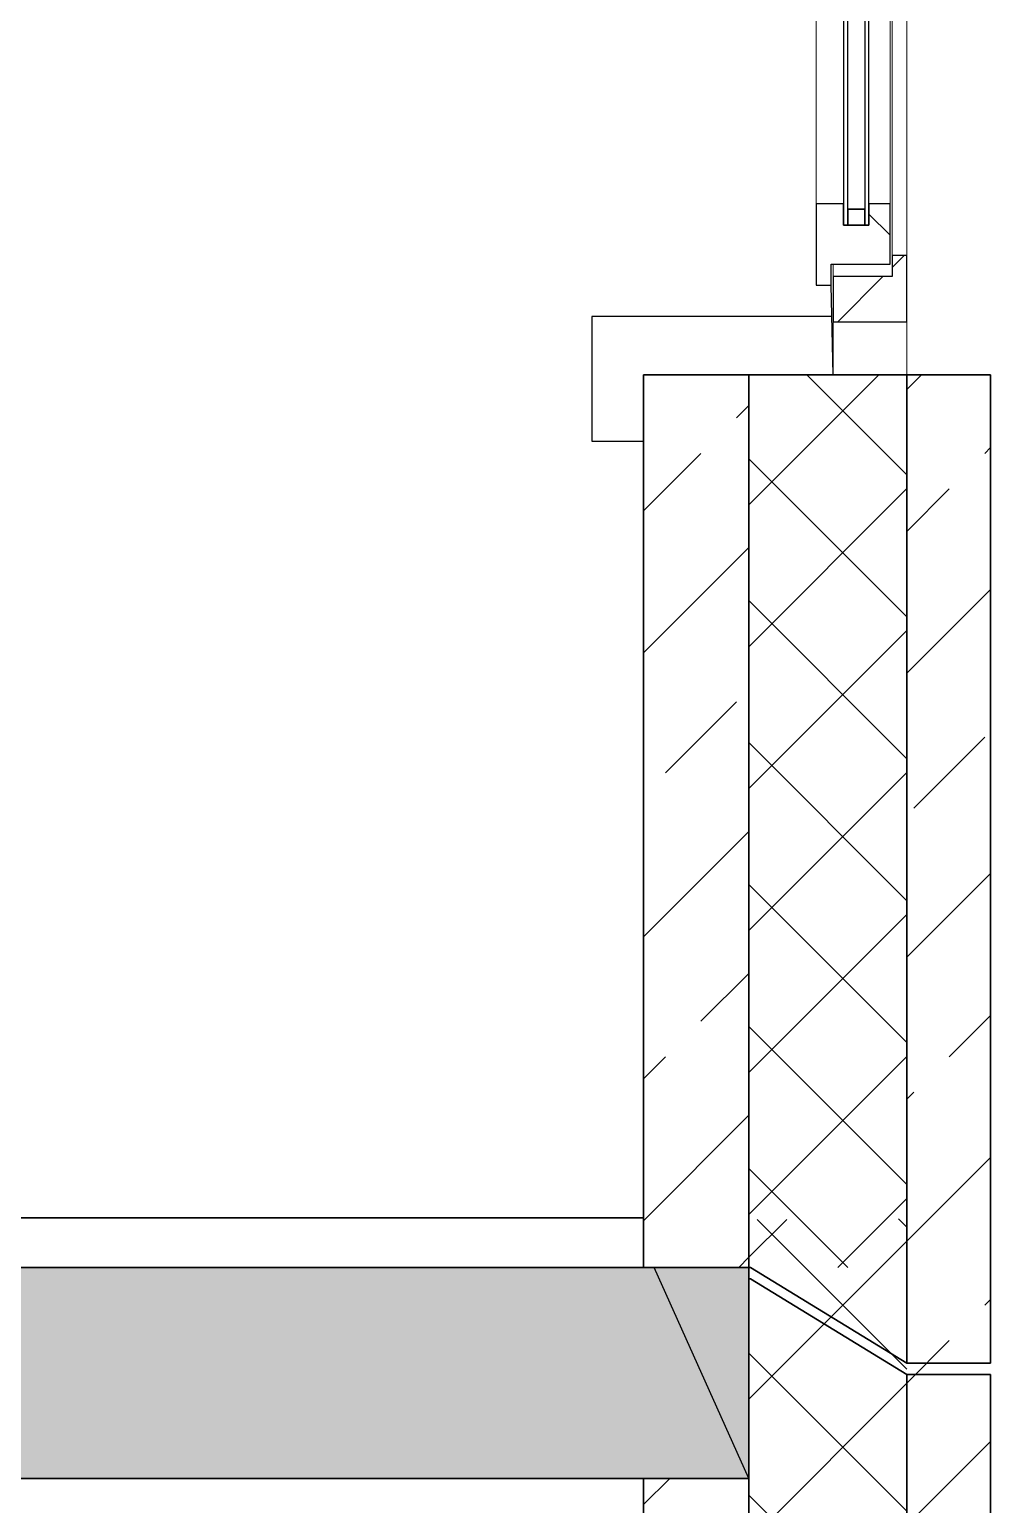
# Model space of a CAD drawing. Header units: millimetres. Extents: x -10163 to 1081624, y -5450 to 230390.
# Drawn here: x 390475 to 391388, y 95518 to 96918 of the extents above; entities that cross this region are included whole.
import ezdxf

# ---------------------------------------------------------------- set-up
doc = ezdxf.new("R2010")
doc.units = ezdxf.units.MM
doc.layers.add('0.3', color=40, linetype='Continuous', lineweight=30)
doc.layers.add('A-GLAZ', color=250, linetype='Continuous', lineweight=9)
doc.layers.add('0л_штриховка', color=7, linetype='Continuous', lineweight=9, transparency=0.2)
doc.layers.add('Окна', color=130, linetype='Continuous', lineweight=5, transparency=0.5)
doc.layers.add('Перекрытия', color=100, linetype='Continuous')
doc.layers.add('Стены1', color=120, linetype='Continuous')
pattern_1 = [(37.5, (12305.0995, -7e-12), (-0.16000313, 4.894132373), [0, -3.8608, 0, -4.318, 0, -4.1275]), (7.5, (12305.0995, -7e-12), (4.49523283, 7.16825101), [0, -2.0828, 0, -3.4798, 0, -1.3335]), (327.5, (12301.9753, -7e-12), (7.909923702, 0.014371847), [0, -1.27, 0, -4.572, 0, -5.969]), (317.5, (12301.975, -7e-12), (7.63556452, 2.22929323), [0, -0.635, 0, -2.9972, 0, -3.429])]
pattern_2 = [(37.5, (12305.0995, -3600), (-0.16000313, 4.894132373), [0, -3.8608, 0, -4.318, 0, -4.1275]), (7.5, (12305.0995, -3600), (4.49523283, 7.16825101), [0, -2.0828, 0, -3.4798, 0, -1.3335]), (327.5, (12301.9753, -3600), (7.909923702, 0.014371847), [0, -1.27, 0, -4.572, 0, -5.969]), (317.5, (12301.975, -3600), (7.63556452, 2.22929323), [0, -0.635, 0, -2.9972, 0, -3.429])]
pattern_3 = [(45, (1e-10, 1252.89), (-67.35192, 67.35192), []), (135, (1e-10, 1252.89), (-67.35192, -67.35192), [])]

# ---------------------------------------------------------------- blocks, each defined once
blk = doc.blocks.new('Окно 3-Откидное - Среднее глухое - Один переплет с многокамерным стеклопакетом - 30674-99 - Окно 3-Откидное - Среднее глухое - Один переплет с многокамерным стеклопакетом - 30674-99-V5-Сечение 1')
at = {"layer": 'A-GLAZ'}
h = blk.add_hatch(dxfattribs=at)
h.set_pattern_fill('FP_7', color=256, style=0, pattern_type=2)
h.set_pattern_definition([(45, (18648.64, 22050), (-84.853, 84.853), [])])
h.paths.add_polyline_path([(18649, 18850), (18669.7, 18850), (18669.7, 18913), (18655.7, 18913), (18655.7, 18893), (18599.7, 18893), (18599.7, 18850)], flags=0)
h.paths.add_polyline_path([(18669.7, 20187), (18669.7, 20250), (18599.7, 20250), (18599.7, 20207), (18655.7, 20207), (18655.7, 20187)], flags=0)
h = blk.add_hatch(dxfattribs=at)
h.set_pattern_fill('FP_6', color=256, style=0, pattern_type=2)
h.set_pattern_definition([(135, (18648.64, 22050), (-70.7107, -70.7107), [])])
h.paths.add_polyline_path([(18583.7, 18885), (18597.7, 18885), (18597.7, 18905), (18653.7, 18905), (18653.7, 18962), (18633.7, 18962), (18633.7, 18942), (18609.7, 18942), (18609.7, 18962), (18583.7, 18962)], flags=0)
h.paths.add_polyline_path([(18649, 20138), (18653.7, 20138), (18653.7, 20195), (18597.7, 20195), (18597.7, 20215), (18583.7, 20215), (18583.7, 20138), (18609.7, 20138), (18609.7, 20158), (18633.7, 20158), (18633.7, 20138)], flags=0)
for p, q in [((18655.7, 18913), (18655.7, 20187)), ((18669.7, 18913), (18669.7, 20187)), ((18583.7, 18962), (18583.7, 20138)), ((18653.7, 20138), (18653.7, 18962)), ((18599.7, 18893), (18599.7, 18905)), ((18669.7, 18850), (18599.7, 18850)), ((18599.7, 18850), (18599.7, 18800)), ((18669.7, 18800), (18669.7, 18850)), ((18599.7, 18800), (18669.7, 18800))]:
    blk.add_line(p, q, dxfattribs=at)
at = {"layer": 'A-GLAZ', "lineweight": 25}
for p, q in [((18609.7, 20158), (18609.7, 18942)), ((18613.7, 18942), (18613.7, 20158)), ((18629.7, 20158), (18629.7, 18942)), ((18633.7, 18942), (18633.7, 20158)), ((18609.7, 18962), (18583.7, 18962)), ((18583.7, 18962), (18583.7, 18885)), ((18609.7, 18942), (18609.7, 18962)), ((18653.7, 18962), (18633.7, 18962)), ((18633.7, 18962), (18633.7, 18942)), ((18653.7, 18905), (18653.7, 18962)), ((18609.7, 18942), (18613.7, 18942)), ((18633.7, 18942), (18609.7, 18942)), ((18629.7, 18942), (18633.7, 18942)), ((18669.7, 18913), (18655.7, 18913)), ((18655.7, 18913), (18655.7, 18893)), ((18669.7, 18850), (18669.7, 18913)), ((18597.7, 18885), (18597.7, 18905)), ((18597.7, 18905), (18653.7, 18905)), ((18583.7, 18885), (18597.7, 18885)), ((18599.7, 18893), (18599.7, 18850)), ((18655.7, 18893), (18599.7, 18893)), ((18599.7, 18850), (18669.7, 18850))]:
    blk.add_line(p, q, dxfattribs=at)
at = {"layer": 'A-GLAZ', "lineweight": 35}
for p, q in [((18629.7, 18957), (18613.7, 18957)), ((18613.7, 18957), (18613.7, 18942)), ((18629.7, 18942), (18629.7, 18957)), ((18613.7, 18942), (18629.7, 18942))]:
    blk.add_line(p, q, dxfattribs=at)
blk = doc.blocks.new('типовой')
h = blk.add_hatch()
h.set_pattern_fill('AR-SAND', color=256, scale=0.1)
h.set_pattern_definition(pattern_1)
h.paths.add_polyline_path([(395099.7, 63586), (395009.7, 63586), (395099.7, 63385.8)])
h = blk.add_hatch()
h.set_pattern_fill('AR-SAND', color=256, scale=0.1)
h.set_pattern_definition(pattern_1)
h.paths.add_polyline_path([(395099.7, 63385.8), (395099.7, 63586), (395009.7, 63586)])
h = blk.add_hatch()
h.set_pattern_fill('AR-SAND', color=256, scale=0.1)
h.set_pattern_definition(pattern_1)
h.paths.add_polyline_path([(395099.7, 63385.8), (395099.7, 63586), (395009.7, 63586)])
h = blk.add_hatch()
h.set_pattern_fill('AR-SAND', color=256, scale=0.1)
h.set_pattern_definition(pattern_1)
h.paths.add_polyline_path([(395099.7, 63586), (395009.7, 63586), (395099.7, 63385.8)])
h = blk.add_hatch()
h.set_pattern_fill('AR-SAND', color=256, scale=0.1)
h.set_pattern_definition(pattern_1)
h.paths.add_polyline_path([(395099.7, 63385.8), (395099.7, 63586), (395009.7, 63586)])
h = blk.add_hatch()
h.set_pattern_fill('AR-SAND', color=256, scale=0.1)
h.set_pattern_definition(pattern_1)
h.paths.add_polyline_path([(395099.7, 63385.8), (395099.7, 63586), (395009.7, 63586)])
h = blk.add_hatch()
h.set_pattern_fill('AR-SAND', color=256, scale=0.1)
h.set_pattern_definition(pattern_1)
h.paths.add_polyline_path([(395099.7, 63586), (395009.7, 63586), (395099.7, 63385.8)])
h = blk.add_hatch()
h.set_pattern_fill('AR-SAND', color=256, scale=0.1)
h.set_pattern_definition(pattern_1)
h.paths.add_polyline_path([(395099.7, 63385.8), (395099.7, 63586), (395009.7, 63586)])
h = blk.add_hatch()
h.set_pattern_fill('AR-SAND', color=256, scale=0.1)
h.set_pattern_definition(pattern_1)
h.paths.add_polyline_path([(395099.7, 63385.8), (395099.7, 63586), (395009.7, 63586)])
h = blk.add_hatch()
h.set_pattern_fill('ANSI33', color=256, scale=30)
h.paths.add_polyline_path([(395329.1, 60833.1), (395259.1, 60833.1), (395249.7, 60833.1), (395249.7, 59986), (395329.1, 59986)])
h = blk.add_hatch()
h.set_pattern_fill('ANSI33', color=256, scale=30)
h.paths.add_polyline_path([(395329.1, 60833.1), (395259.1, 60833.1), (395249.7, 60833.1), (395249.7, 59986), (395329.1, 59986)])
h = blk.add_hatch()
h.set_pattern_fill('ANSI33', color=256, scale=30)
h.paths.add_polyline_path([(395329.1, 60833.1), (395259.1, 60833.1), (395249.7, 60833.1), (395249.7, 59986), (395329.1, 59986)])
h = blk.add_hatch()
h.set_pattern_fill('ANSI33', color=256, scale=30)
h.paths.add_polyline_path([(395329.1, 60833.1), (395259.1, 60833.1), (395249.7, 60833.1), (395249.7, 59986), (395329.1, 59986)])
h = blk.add_hatch()
h.set_pattern_fill('ANSI33', color=256, scale=30)
h.paths.add_polyline_path([(395329.1, 60833.1), (395259.1, 60833.1), (395249.7, 60833.1), (395249.7, 59986), (395329.1, 59986)])
h = blk.add_hatch()
h.set_pattern_fill('ANSI33', color=256, scale=30)
h.paths.add_polyline_path([(395329.1, 60833.1), (395259.1, 60833.1), (395249.7, 60833.1), (395249.7, 59986), (395329.1, 59986)])
h = blk.add_hatch()
h.set_pattern_fill('AR-SAND', color=256, scale=0.1)
h.set_pattern_definition(pattern_2)
h.paths.add_polyline_path([(395099.7, 59986), (395009.7, 59986), (395099.7, 59785.8)])
h = blk.add_hatch()
h.set_pattern_fill('AR-SAND', color=256, scale=0.1)
h.set_pattern_definition(pattern_2)
h.paths.add_polyline_path([(395099.7, 59785.8), (395099.7, 59986), (395009.7, 59986)])
h = blk.add_hatch()
h.set_pattern_fill('AR-SAND', color=256, scale=0.1)
h.set_pattern_definition(pattern_2)
h.paths.add_polyline_path([(395099.7, 59785.8), (395099.7, 59986), (395009.7, 59986)])
h = blk.add_hatch()
h.set_pattern_fill('AR-SAND', color=256, scale=0.1)
h.set_pattern_definition(pattern_2)
h.paths.add_polyline_path([(395099.7, 59986), (395009.7, 59986), (395099.7, 59785.8)])
h = blk.add_hatch()
h.set_pattern_fill('AR-SAND', color=256, scale=0.1)
h.set_pattern_definition(pattern_2)
h.paths.add_polyline_path([(395099.7, 59785.8), (395099.7, 59986), (395009.7, 59986)])
h = blk.add_hatch()
h.set_pattern_fill('AR-SAND', color=256, scale=0.1)
h.set_pattern_definition(pattern_2)
h.paths.add_polyline_path([(395099.7, 59785.8), (395099.7, 59986), (395009.7, 59986)])
h = blk.add_hatch()
h.set_pattern_fill('AR-SAND', color=256, scale=0.1)
h.set_pattern_definition(pattern_2)
h.paths.add_polyline_path([(395099.7, 59986), (395009.7, 59986), (395099.7, 59785.8)])
h = blk.add_hatch()
h.set_pattern_fill('AR-SAND', color=256, scale=0.1)
h.set_pattern_definition(pattern_2)
h.paths.add_polyline_path([(395099.7, 59785.8), (395099.7, 59986), (395009.7, 59986)])
h = blk.add_hatch()
h.set_pattern_fill('AR-SAND', color=256, scale=0.1)
h.set_pattern_definition(pattern_2)
h.paths.add_polyline_path([(395099.7, 59785.8), (395099.7, 59986), (395009.7, 59986)])
at = {"layer": '0л_штриховка', "lineweight": 9}
h = blk.add_hatch(dxfattribs=at)
h.set_pattern_fill('ANSI36', color=256, scale=30)
h.paths.add_polyline_path([(390504.6, 63586), (388284.6, 63586), (388194.6, 63385.8), (390594.6, 63385.8)])
h.paths.add_polyline_path([(393504.6, 63586), (390684.6, 63586), (390594.6, 63385.8), (393594.6, 63385.8)])
h.paths.add_polyline_path([(395009.7, 63586), (393684.6, 63586), (393594.6, 63385.8), (395099.7, 63385.8)])
h.paths.add_polyline_path([(393684.6, 63385.8), (393594.6, 63385.8), (393504.6, 63385.8), (393504.6, 59986), (393684.6, 59986), (393684.6, 60033.1)])
h.paths.add_polyline_path([(390684.6, 63385.8), (390594.6, 63385.8), (390504.6, 63385.8), (390504.6, 59986), (390684.6, 59986), (390684.6, 60033.1)])
h.paths.add_polyline_path([(390684.6, 63633.1), (390504.6, 63633.1), (390504.6, 63586), (390594.6, 63586), (390684.6, 63586)])
h.paths.add_polyline_path([(393684.6, 63633.1), (393504.6, 63633.1), (393504.6, 63586), (393594.6, 63586), (393684.6, 63586)])
h.paths.add_polyline_path([(382704.6, 63586), (380184.6, 63586), (380124.6, 63385.8), (382794.6, 63385.8)])
h.paths.add_polyline_path([(380184.6, 63385.8), (380124.6, 63385.8), (380124.6, 63586), (380184.6, 63586), (380184.6, 63633.1), (380064.6, 63633.1), (380064.6, 59986), (380184.6, 59986)])
h.paths.add_polyline_path([(382884.6, 63586), (382794.6, 63385.8), (382704.6, 63385.8), (382704.6, 59986), (382884.6, 59986)])
h.paths.add_polyline_path([(388284.6, 63385.8), (388194.6, 63385.8), (388104.6, 63586), (388104.6, 59986), (388284.6, 59986)])
h.paths.add_polyline_path([(388284.6, 63586), (388284.6, 63633.1), (388104.6, 63633.1), (388104.6, 63586), (388194.6, 63586)])
h.paths.add_polyline_path([(382884.6, 63586), (382884.6, 63633.1), (382704.6, 63633.1), (382704.6, 63586), (382794.6, 63586)])
h = blk.add_hatch(dxfattribs=at)
h.set_pattern_fill('ANSI36', color=256, scale=30)
h.paths.add_polyline_path([(390504.6, 63586), (388284.6, 63586), (388194.6, 63385.8), (390594.6, 63385.8)])
h.paths.add_polyline_path([(393504.6, 63586), (390684.6, 63586), (390594.6, 63385.8), (393594.6, 63385.8)])
h.paths.add_polyline_path([(395009.7, 63586), (393684.6, 63586), (393594.6, 63385.8), (395099.7, 63385.8)])
h.paths.add_polyline_path([(393684.6, 63385.8), (393594.6, 63385.8), (393504.6, 63385.8), (393504.6, 59986), (393684.6, 59986), (393684.6, 60033.1)])
h.paths.add_polyline_path([(390684.6, 63385.8), (390594.6, 63385.8), (390504.6, 63385.8), (390504.6, 59986), (390684.6, 59986), (390684.6, 60033.1)])
h.paths.add_polyline_path([(390684.6, 63633.1), (390504.6, 63633.1), (390504.6, 63586), (390594.6, 63586), (390684.6, 63586)])
h.paths.add_polyline_path([(393684.6, 63633.1), (393504.6, 63633.1), (393504.6, 63586), (393594.6, 63586), (393684.6, 63586)])
h.paths.add_polyline_path([(382704.6, 63586), (380184.6, 63586), (380124.6, 63385.8), (382794.6, 63385.8)])
h.paths.add_polyline_path([(380184.6, 63385.8), (380124.6, 63385.8), (380124.6, 63586), (380184.6, 63586), (380184.6, 63633.1), (380064.6, 63633.1), (380064.6, 59986), (380184.6, 59986)])
h.paths.add_polyline_path([(382884.6, 63586), (382794.6, 63385.8), (382704.6, 63385.8), (382704.6, 59986), (382884.6, 59986)])
h.paths.add_polyline_path([(388284.6, 63385.8), (388194.6, 63385.8), (388104.6, 63586), (388104.6, 59986), (388284.6, 59986)])
h.paths.add_polyline_path([(388284.6, 63586), (388284.6, 63633.1), (388104.6, 63633.1), (388104.6, 63586), (388194.6, 63586)])
h.paths.add_polyline_path([(382884.6, 63586), (382884.6, 63633.1), (382704.6, 63633.1), (382704.6, 63586), (382794.6, 63586)])
h = blk.add_hatch(dxfattribs=at)
h.set_pattern_fill('ANSI36', color=256, scale=30)
h.paths.add_polyline_path([(390504.6, 63586), (388284.6, 63586), (388194.6, 63385.8), (390594.6, 63385.8)])
h.paths.add_polyline_path([(393504.6, 63586), (390684.6, 63586), (390594.6, 63385.8), (393594.6, 63385.8)])
h.paths.add_polyline_path([(395009.7, 63586), (393684.6, 63586), (393594.6, 63385.8), (395099.7, 63385.8)])
h.paths.add_polyline_path([(393684.6, 63385.8), (393594.6, 63385.8), (393504.6, 63385.8), (393504.6, 59986), (393684.6, 59986), (393684.6, 60033.1)])
h.paths.add_polyline_path([(390684.6, 63385.8), (390594.6, 63385.8), (390504.6, 63385.8), (390504.6, 59986), (390684.6, 59986), (390684.6, 60033.1)])
h.paths.add_polyline_path([(390684.6, 63633.1), (390504.6, 63633.1), (390504.6, 63586), (390594.6, 63586), (390684.6, 63586)])
h.paths.add_polyline_path([(393684.6, 63633.1), (393504.6, 63633.1), (393504.6, 63586), (393594.6, 63586), (393684.6, 63586)])
h.paths.add_polyline_path([(382704.6, 63586), (380184.6, 63586), (380124.6, 63385.8), (382794.6, 63385.8)])
h.paths.add_polyline_path([(380184.6, 63385.8), (380124.6, 63385.8), (380124.6, 63586), (380184.6, 63586), (380184.6, 63633.1), (380064.6, 63633.1), (380064.6, 59986), (380184.6, 59986)])
h.paths.add_polyline_path([(382884.6, 63586), (382794.6, 63385.8), (382704.6, 63385.8), (382704.6, 59986), (382884.6, 59986)])
h.paths.add_polyline_path([(388284.6, 63385.8), (388194.6, 63385.8), (388104.6, 63586), (388104.6, 59986), (388284.6, 59986)])
h.paths.add_polyline_path([(388284.6, 63586), (388284.6, 63633.1), (388104.6, 63633.1), (388104.6, 63586), (388194.6, 63586)])
h.paths.add_polyline_path([(382884.6, 63586), (382884.6, 63633.1), (382704.6, 63633.1), (382704.6, 63586), (382794.6, 63586)])
h = blk.add_hatch(dxfattribs=at)
h.set_pattern_fill('ANSI33', color=256, scale=30)
h.paths.add_polyline_path([(395099.7, 63385.8), (394999.7, 63385.8), (394999.7, 62333.1), (395099.7, 62333.1)])
h.paths.add_polyline_path([(395329.1, 63632.5), (395249.7, 63632.1), (395249.7, 62333.1), (395259.1, 62333.1), (395259.1, 62333.1), (395329.1, 62333.1)])
h.paths.add_polyline_path([(395099.7, 60833.1), (394999.7, 60833.1), (394999.7, 59986), (395011.4, 59986), (395099.7, 59986)])
at = {"layer": '0л_штриховка'}
h = blk.add_hatch(dxfattribs=at)
h.set_pattern_fill('ANSI33', color=256, scale=30)
h.paths.add_polyline_path([(395099.7, 63385.8), (394999.7, 63385.8), (394999.7, 62333.1), (395099.7, 62333.1)])
h.paths.add_polyline_path([(395329.1, 63632.5), (395249.7, 63632.1), (395249.7, 62333.1), (395259.1, 62333.1), (395259.1, 62333.1), (395329.1, 62333.1)])
h.paths.add_polyline_path([(395099.7, 60833.1), (394999.7, 60833.1), (394999.7, 59986), (395011.4, 59986), (395099.7, 59986)])
h = blk.add_hatch(dxfattribs=at)
h.set_pattern_fill('ANSI33', color=256, scale=30)
h.paths.add_polyline_path([(395099.7, 63385.8), (394999.7, 63385.8), (394999.7, 62333.1), (395099.7, 62333.1)])
h.paths.add_polyline_path([(395329.1, 63632.5), (395249.7, 63632.1), (395249.7, 62333.1), (395259.1, 62333.1), (395259.1, 62333.1), (395329.1, 62333.1)])
h.paths.add_polyline_path([(395099.7, 60833.1), (394999.7, 60833.1), (394999.7, 59986), (395011.4, 59986), (395099.7, 59986)])
at = {"layer": '0л_штриховка', "lineweight": 9}
h = blk.add_hatch(dxfattribs=at)
h.set_pattern_fill('ANSI33', color=256, scale=30)
h.paths.add_polyline_path([(395099.7, 63385.8), (394999.7, 63385.8), (394999.7, 62333.1), (395099.7, 62333.1)])
h.paths.add_polyline_path([(395329.1, 63632.5), (395249.7, 63632.1), (395249.7, 62333.1), (395259.1, 62333.1), (395259.1, 62333.1), (395329.1, 62333.1)])
h.paths.add_polyline_path([(395099.7, 60833.1), (394999.7, 60833.1), (394999.7, 59986), (395011.4, 59986), (395099.7, 59986)])
at = {"layer": '0л_штриховка'}
h = blk.add_hatch(dxfattribs=at)
h.set_pattern_fill('ANSI33', color=256, scale=30)
h.paths.add_polyline_path([(395099.7, 63385.8), (394999.7, 63385.8), (394999.7, 62333.1), (395099.7, 62333.1)])
h.paths.add_polyline_path([(395329.1, 63632.5), (395249.7, 63632.1), (395249.7, 62333.1), (395259.1, 62333.1), (395259.1, 62333.1), (395329.1, 62333.1)])
h.paths.add_polyline_path([(395099.7, 60833.1), (394999.7, 60833.1), (394999.7, 59986), (395011.4, 59986), (395099.7, 59986)])
h = blk.add_hatch(dxfattribs=at)
h.set_pattern_fill('ANSI33', color=256, scale=30)
h.paths.add_polyline_path([(395099.7, 63385.8), (394999.7, 63385.8), (394999.7, 62333.1), (395099.7, 62333.1)])
h.paths.add_polyline_path([(395329.1, 63632.5), (395249.7, 63632.1), (395249.7, 62333.1), (395259.1, 62333.1), (395259.1, 62333.1), (395329.1, 62333.1)])
h.paths.add_polyline_path([(395099.7, 60833.1), (394999.7, 60833.1), (394999.7, 59986), (395011.4, 59986), (395099.7, 59986)])
at = {"layer": '0л_штриховка', "lineweight": 9}
h = blk.add_hatch(dxfattribs=at)
h.set_pattern_fill('ANSI33', color=256, scale=30)
h.paths.add_polyline_path([(395099.7, 63385.8), (394999.7, 63385.8), (394999.7, 62333.1), (395099.7, 62333.1)])
h.paths.add_polyline_path([(395329.1, 63632.5), (395249.7, 63632.1), (395249.7, 62333.1), (395259.1, 62333.1), (395259.1, 62333.1), (395329.1, 62333.1)])
h.paths.add_polyline_path([(395099.7, 60833.1), (394999.7, 60833.1), (394999.7, 59986), (395011.4, 59986), (395099.7, 59986)])
at = {"layer": '0л_штриховка'}
h = blk.add_hatch(dxfattribs=at)
h.set_pattern_fill('ANSI33', color=256, scale=30)
h.paths.add_polyline_path([(395099.7, 63385.8), (394999.7, 63385.8), (394999.7, 62333.1), (395099.7, 62333.1)])
h.paths.add_polyline_path([(395329.1, 63632.5), (395249.7, 63632.1), (395249.7, 62333.1), (395259.1, 62333.1), (395259.1, 62333.1), (395329.1, 62333.1)])
h.paths.add_polyline_path([(395099.7, 60833.1), (394999.7, 60833.1), (394999.7, 59986), (395011.4, 59986), (395099.7, 59986)])
h = blk.add_hatch(dxfattribs=at)
h.set_pattern_fill('ANSI33', color=256, scale=30)
h.paths.add_polyline_path([(395099.7, 63385.8), (394999.7, 63385.8), (394999.7, 62333.1), (395099.7, 62333.1)])
h.paths.add_polyline_path([(395329.1, 63632.5), (395249.7, 63632.1), (395249.7, 62333.1), (395259.1, 62333.1), (395259.1, 62333.1), (395329.1, 62333.1)])
h.paths.add_polyline_path([(395099.7, 60833.1), (394999.7, 60833.1), (394999.7, 59986), (395011.4, 59986), (395099.7, 59986)])
at = {"layer": '0л_штриховка', "lineweight": 9}
h = blk.add_hatch(dxfattribs=at)
h.set_pattern_fill('ANSI37', color=256, scale=30)
h.paths.add_polyline_path([(395249.7, 63632.1), (395099.7, 63631.4), (395099.7, 62333.1), (395249.7, 62333.1)])
h = blk.add_hatch(dxfattribs=at)
h.set_pattern_fill('ANSI37', color=256, scale=30)
h.paths.add_polyline_path([(395249.7, 63632.1), (395099.7, 63631.4), (395099.7, 62333.1), (395249.7, 62333.1)])
h = blk.add_hatch(dxfattribs=at)
h.set_pattern_fill('ANSI37', color=256, scale=30)
h.paths.add_polyline_path([(395249.7, 63632.1), (395099.7, 63631.4), (395099.7, 62333.1), (395249.7, 62333.1)])
h = blk.add_hatch(dxfattribs=at)
h.set_pattern_fill('ANSI37', color=256, scale=30)
h.paths.add_polyline_path([(395249.7, 63632.1), (395099.7, 63631.4), (395099.7, 62333.1), (395249.7, 62333.1)])
h = blk.add_hatch(dxfattribs=at)
h.set_pattern_fill('ANSI37', color=256, scale=30)
h.paths.add_polyline_path([(395249.7, 63632.1), (395099.7, 63631.4), (395099.7, 62333.1), (395249.7, 62333.1)])
h = blk.add_hatch(dxfattribs=at)
h.set_pattern_fill('ANSI37', color=256, scale=30)
h.paths.add_polyline_path([(395249.7, 63632.1), (395099.7, 63631.4), (395099.7, 62333.1), (395249.7, 62333.1)])
h = blk.add_hatch(dxfattribs=at)
h.set_pattern_fill('ANSI37', color=256, scale=30)
h.paths.add_polyline_path([(395249.7, 63632.1), (395099.7, 63631.4), (395099.7, 62333.1), (395249.7, 62333.1)])
h = blk.add_hatch(dxfattribs=at)
h.set_pattern_fill('ANSI37', color=256, scale=30)
h.paths.add_polyline_path([(395249.7, 63632.1), (395099.7, 63631.4), (395099.7, 62333.1), (395249.7, 62333.1)])
h = blk.add_hatch(dxfattribs=at)
h.set_pattern_fill('ANSI37', color=256, scale=30)
h.paths.add_polyline_path([(395249.7, 63632.1), (395099.7, 63631.4), (395099.7, 62333.1), (395249.7, 62333.1)])
h = blk.add_hatch(dxfattribs=at)
h.set_pattern_fill('ANSI37', color=256, scale=30)
h.set_pattern_definition(pattern_3)
h.paths.add_polyline_path([(395249.7, 60833.1), (395099.7, 60833.1), (395099.7, 59986), (395249.7, 59986)])
at = {"layer": '0л_штриховка'}
h = blk.add_hatch(dxfattribs=at)
h.set_pattern_fill('ANSI37', color=256, scale=30)
h.set_pattern_definition(pattern_3)
h.paths.add_polyline_path([(395249.7, 60833.1), (395099.7, 60833.1), (395099.7, 59986), (395249.7, 59986)])
h = blk.add_hatch(dxfattribs=at)
h.set_pattern_fill('ANSI37', color=256, scale=30)
h.set_pattern_definition(pattern_3)
h.paths.add_polyline_path([(395249.7, 60833.1), (395099.7, 60833.1), (395099.7, 59986), (395249.7, 59986)])
at = {"layer": '0л_штриховка', "lineweight": 9}
h = blk.add_hatch(dxfattribs=at)
h.set_pattern_fill('ANSI37', color=256, scale=30)
h.set_pattern_definition(pattern_3)
h.paths.add_polyline_path([(395249.7, 60833.1), (395099.7, 60833.1), (395099.7, 59986), (395249.7, 59986)])
at = {"layer": '0л_штриховка'}
h = blk.add_hatch(dxfattribs=at)
h.set_pattern_fill('ANSI37', color=256, scale=30)
h.set_pattern_definition(pattern_3)
h.paths.add_polyline_path([(395249.7, 60833.1), (395099.7, 60833.1), (395099.7, 59986), (395249.7, 59986)])
h = blk.add_hatch(dxfattribs=at)
h.set_pattern_fill('ANSI37', color=256, scale=30)
h.set_pattern_definition(pattern_3)
h.paths.add_polyline_path([(395249.7, 60833.1), (395099.7, 60833.1), (395099.7, 59986), (395249.7, 59986)])
at = {"layer": '0л_штриховка', "lineweight": 9}
h = blk.add_hatch(dxfattribs=at)
h.set_pattern_fill('ANSI37', color=256, scale=30)
h.set_pattern_definition(pattern_3)
h.paths.add_polyline_path([(395249.7, 60833.1), (395099.7, 60833.1), (395099.7, 59986), (395249.7, 59986)])
at = {"layer": '0л_штриховка'}
h = blk.add_hatch(dxfattribs=at)
h.set_pattern_fill('ANSI37', color=256, scale=30)
h.set_pattern_definition(pattern_3)
h.paths.add_polyline_path([(395249.7, 60833.1), (395099.7, 60833.1), (395099.7, 59986), (395249.7, 59986)])
h = blk.add_hatch(dxfattribs=at)
h.set_pattern_fill('ANSI37', color=256, scale=30)
h.set_pattern_definition(pattern_3)
h.paths.add_polyline_path([(395249.7, 60833.1), (395099.7, 60833.1), (395099.7, 59986), (395249.7, 59986)])
at = {"layer": '0л_штриховка', "lineweight": 9}
h = blk.add_hatch(dxfattribs=at)
h.set_pattern_fill('ANSI33', color=256, scale=30)
h.paths.add_polyline_path([(395329.1, 60833.1), (395259.1, 60833.1), (395249.7, 60833.1), (395249.7, 59986), (395329.1, 59986)])
h = blk.add_hatch(dxfattribs=at)
h.set_pattern_fill('ANSI33', color=256, scale=30)
h.paths.add_polyline_path([(395329.1, 60833.1), (395259.1, 60833.1), (395249.7, 60833.1), (395249.7, 59986), (395329.1, 59986)])
h = blk.add_hatch(dxfattribs=at)
h.set_pattern_fill('ANSI33', color=256, scale=30)
h.paths.add_polyline_path([(395329.1, 60833.1), (395259.1, 60833.1), (395249.7, 60833.1), (395249.7, 59986), (395329.1, 59986)])
blk.add_line((395249.7, 60833.1), (395329.1, 60833.1))
blk.add_line((395249.7, 60833.1), (395329.1, 60833.1))
blk.add_line((395249.7, 60833.1), (395329.1, 60833.1))
blk.add_line((395249.7, 60833.1), (395329.1, 60833.1))
blk.add_line((395249.7, 60833.1), (395329.1, 60833.1))
blk.add_line((395249.7, 60833.1), (395329.1, 60833.1))
for points in [[(395009.7, 63586), (395099.7, 63586), (395099.7, 63385.8), (395009.7, 63586)], [(395009.7, 63586), (395099.7, 63586), (395099.7, 63385.8), (395009.7, 63586)], [(395009.7, 63586), (395099.7, 63586), (395099.7, 63385.8), (395009.7, 63586)], [(395009.7, 63586), (395099.7, 63586), (395099.7, 63385.8), (395009.7, 63586)], [(395009.7, 63586), (395099.7, 63586), (395099.7, 63385.8), (395009.7, 63586)], [(395009.7, 63586), (395099.7, 63586), (395099.7, 63385.8), (395009.7, 63586)], [(395009.7, 63586), (395099.7, 63586), (395099.7, 63385.8), (395009.7, 63586)], [(395009.7, 63586), (395099.7, 63586), (395099.7, 63385.8), (395009.7, 63586)], [(395009.7, 63586), (395099.7, 63586), (395099.7, 63385.8), (395009.7, 63586)], [(395009.7, 59986), (395099.7, 59986), (395099.7, 59785.8), (395009.7, 59986)], [(395009.7, 59986), (395099.7, 59986), (395099.7, 59785.8), (395009.7, 59986)], [(395009.7, 59986), (395099.7, 59986), (395099.7, 59785.8), (395009.7, 59986)], [(395009.7, 59986), (395099.7, 59986), (395099.7, 59785.8), (395009.7, 59986)], [(395009.7, 59986), (395099.7, 59986), (395099.7, 59785.8), (395009.7, 59986)], [(395009.7, 59986), (395099.7, 59986), (395099.7, 59785.8), (395009.7, 59986)], [(395009.7, 59986), (395099.7, 59986), (395099.7, 59785.8), (395009.7, 59986)], [(395009.7, 59986), (395099.7, 59986), (395099.7, 59785.8), (395009.7, 59986)], [(395009.7, 59986), (395099.7, 59986), (395099.7, 59785.8), (395009.7, 59986)]]:
    blk.add_lwpolyline(points)
at = {"layer": '0.3', "lineweight": 30}
for p, q in [((395099.7, 63631.4), (395099.7, 62333.1)), ((395099.7, 63631.4), (395099.7, 62333.1)), ((395099.7, 63631.4), (395099.7, 62333.1)), ((395099.7, 63631.4), (395099.7, 62333.1)), ((395099.7, 63631.4), (395099.7, 62333.1)), ((395099.7, 63631.4), (395099.7, 62333.1)), ((395099.7, 63631.4), (395099.7, 62333.1)), ((395099.7, 63631.4), (395099.7, 62333.1)), ((395099.7, 63631.4), (395099.7, 62333.1)), ((395249.7, 63632.1), (395249.7, 63495.2)), ((395249.7, 63632.1), (395249.7, 63495.2)), ((395249.7, 63632.1), (395249.7, 63495.2)), ((395249.7, 63632.1), (395249.7, 63495.2)), ((395249.7, 63632.1), (395249.7, 63495.2)), ((395249.7, 63632.1), (395249.7, 63495.2)), ((395249.7, 63632.1), (395249.7, 63495.2)), ((395249.7, 63632.1), (395249.7, 63495.2)), ((395249.7, 63632.1), (395249.7, 63495.2)), ((395329.1, 63632.5), (395329.1, 63495.2)), ((395329.1, 63632.5), (395329.1, 63495.2)), ((395329.1, 63632.5), (395329.1, 63495.2)), ((395329.1, 63632.5), (395329.1, 63495.2)), ((395329.1, 63632.5), (395329.1, 63495.2)), ((395329.1, 63632.5), (395329.1, 63495.2)), ((395329.1, 63632.5), (395329.1, 63495.2)), ((395329.1, 63632.5), (395329.1, 63495.2)), ((395329.1, 63632.5), (395329.1, 63495.2)), ((394921.4, 63586), (395101.4, 63586)), ((394921.4, 63586), (395101.4, 63586)), ((394921.4, 63586), (395101.4, 63586)), ((394921.4, 63586), (395101.4, 63586)), ((394921.4, 63586), (395101.4, 63586)), ((394921.4, 63586), (395101.4, 63586)), ((394921.4, 63586), (395101.4, 63586)), ((394921.4, 63586), (395101.4, 63586)), ((394921.4, 63586), (395101.4, 63586)), ((395101.4, 63586), (395249.7, 63495.2)), ((395101.4, 63586), (395249.7, 63495.2)), ((395101.4, 63586), (395249.7, 63495.2)), ((395101.4, 63586), (395249.7, 63495.2)), ((395101.4, 63586), (395249.7, 63495.2)), ((395101.4, 63586), (395249.7, 63495.2)), ((395101.4, 63586), (395249.7, 63495.2)), ((395101.4, 63586), (395249.7, 63495.2)), ((395101.4, 63586), (395249.7, 63495.2)), ((395099.7, 63575.2), (395101.4, 63575.2)), ((395099.7, 63575.2), (395101.4, 63575.2)), ((395099.7, 63575.2), (395101.4, 63575.2)), ((395099.7, 63575.2), (395101.4, 63575.2)), ((395099.7, 63575.2), (395101.4, 63575.2)), ((395099.7, 63575.2), (395101.4, 63575.2)), ((395099.7, 63575.2), (395101.4, 63575.2)), ((395099.7, 63575.2), (395101.4, 63575.2)), ((395099.7, 63575.2), (395101.4, 63575.2)), ((395101.4, 63575.2), (395249.7, 63484.4)), ((395101.4, 63575.2), (395249.7, 63484.4)), ((395101.4, 63575.2), (395249.7, 63484.4)), ((395101.4, 63575.2), (395249.7, 63484.4)), ((395101.4, 63575.2), (395249.7, 63484.4)), ((395101.4, 63575.2), (395249.7, 63484.4)), ((395101.4, 63575.2), (395249.7, 63484.4)), ((395101.4, 63575.2), (395249.7, 63484.4)), ((395101.4, 63575.2), (395249.7, 63484.4)), ((395249.7, 63495.2), (395329.1, 63495.2)), ((395249.7, 63495.2), (395329.1, 63495.2)), ((395249.7, 63495.2), (395329.1, 63495.2)), ((395249.7, 63495.2), (395329.1, 63495.2)), ((395249.7, 63495.2), (395329.1, 63495.2)), ((395249.7, 63495.2), (395329.1, 63495.2)), ((395249.7, 63495.2), (395329.1, 63495.2)), ((395249.7, 63495.2), (395329.1, 63495.2)), ((395249.7, 63495.2), (395329.1, 63495.2)), ((395249.7, 63484.4), (395329.1, 63484.4)), ((395249.7, 63484.4), (395249.7, 62333.1)), ((395249.7, 63484.4), (395329.1, 63484.4)), ((395249.7, 63484.4), (395249.7, 62333.1)), ((395249.7, 63484.4), (395329.1, 63484.4)), ((395249.7, 63484.4), (395249.7, 62333.1)), ((395249.7, 63484.4), (395329.1, 63484.4)), ((395249.7, 63484.4), (395249.7, 62333.1)), ((395249.7, 63484.4), (395329.1, 63484.4)), ((395249.7, 63484.4), (395249.7, 62333.1)), ((395249.7, 63484.4), (395329.1, 63484.4)), ((395249.7, 63484.4), (395249.7, 62333.1)), ((395249.7, 63484.4), (395329.1, 63484.4)), ((395249.7, 63484.4), (395249.7, 62333.1)), ((395249.7, 63484.4), (395329.1, 63484.4)), ((395249.7, 63484.4), (395249.7, 62333.1)), ((395249.7, 63484.4), (395329.1, 63484.4)), ((395249.7, 63484.4), (395249.7, 62333.1)), ((395329.1, 63484.4), (395329.1, 62333.1)), ((395329.1, 63484.4), (395329.1, 62333.1)), ((395329.1, 63484.4), (395329.1, 62333.1)), ((395329.1, 63484.4), (395329.1, 62333.1)), ((395329.1, 63484.4), (395329.1, 62333.1)), ((395329.1, 63484.4), (395329.1, 62333.1)), ((395329.1, 63484.4), (395329.1, 62333.1)), ((395329.1, 63484.4), (395329.1, 62333.1)), ((395329.1, 63484.4), (395329.1, 62333.1)), ((394999.7, 63385.8), (394999.7, 62333.1)), ((394999.7, 63385.8), (394999.7, 62333.1)), ((394999.7, 63385.8), (394999.7, 62333.1)), ((394999.7, 63385.8), (394999.7, 62333.1)), ((394999.7, 63385.8), (394999.7, 62333.1)), ((394999.7, 63385.8), (394999.7, 62333.1)), ((394999.7, 63385.8), (394999.7, 62333.1)), ((394999.7, 63385.8), (394999.7, 62333.1)), ((394999.7, 63385.8), (394999.7, 62333.1)), ((394999.7, 60833.1), (394999.7, 59986)), ((394999.7, 60833.1), (395329.1, 60833.1)), ((394999.7, 60833.1), (394999.7, 59986)), ((394999.7, 60833.1), (394999.7, 59986)), ((394999.7, 60833.1), (394999.7, 59986)), ((394999.7, 60833.1), (395329.1, 60833.1)), ((394999.7, 60833.1), (394999.7, 59986)), ((394999.7, 60833.1), (394999.7, 59986)), ((394999.7, 60833.1), (394999.7, 59986)), ((394999.7, 60833.1), (395329.1, 60833.1)), ((394999.7, 60833.1), (394999.7, 59986)), ((394999.7, 60833.1), (394999.7, 59986)), ((395099.7, 60833.1), (395099.7, 59986)), ((395099.7, 60833.1), (395099.7, 59986)), ((395099.7, 60833.1), (395099.7, 59986)), ((395099.7, 60833.1), (395099.7, 59986)), ((395099.7, 60833.1), (395099.7, 59986)), ((395099.7, 60833.1), (395099.7, 59986)), ((395099.7, 60833.1), (395099.7, 59986)), ((395099.7, 60833.1), (395099.7, 59986)), ((395099.7, 60833.1), (395099.7, 59986)), ((395249.7, 60833.1), (395249.7, 59986)), ((395249.7, 60833.1), (395249.7, 59986)), ((395249.7, 60833.1), (395249.7, 59986)), ((395249.7, 60833.1), (395249.7, 59986)), ((395249.7, 60833.1), (395249.7, 59986)), ((395249.7, 60833.1), (395249.7, 59986)), ((395249.7, 60833.1), (395249.7, 59986)), ((395249.7, 60833.1), (395249.7, 59986)), ((395249.7, 60833.1), (395249.7, 59986)), ((395329.1, 60833.1), (395329.1, 59986)), ((395329.1, 60833.1), (395329.1, 59986)), ((395329.1, 60833.1), (395329.1, 59986)), ((395329.1, 60833.1), (395329.1, 59986)), ((395329.1, 60833.1), (395329.1, 59986)), ((395329.1, 60833.1), (395329.1, 59986)), ((395329.1, 60833.1), (395329.1, 59986)), ((395329.1, 60833.1), (395329.1, 59986)), ((395329.1, 60833.1), (395329.1, 59986))]:
    blk.add_line(p, q, dxfattribs=at)
for points in [[(394999.7, 63633.1), (393684.6, 63633.1), (393684.6, 63586), (395099.5, 63586)], [(394999.7, 63633.1), (393684.6, 63633.1), (393684.6, 63586), (395099.5, 63586)], [(394999.7, 63633.1), (393684.6, 63633.1), (393684.6, 63586), (395099.5, 63586)], [(394999.7, 63633.1), (393684.6, 63633.1), (393684.6, 63586), (395099.5, 63586)], [(394999.7, 63633.1), (393684.6, 63633.1), (393684.6, 63586), (395099.5, 63586)], [(394999.7, 63633.1), (393684.6, 63633.1), (393684.6, 63586), (395099.5, 63586)], [(394999.7, 63633.1), (393684.6, 63633.1), (393684.6, 63586), (395099.5, 63586)], [(394999.7, 63633.1), (393684.6, 63633.1), (393684.6, 63586), (395099.5, 63586)], [(394999.7, 63633.1), (393684.6, 63633.1), (393684.6, 63586), (395099.5, 63586)], [(393594.6, 63586), (393594.6, 63385.8), (395099.7, 63385.8), (395099.7, 63586)], [(393594.6, 63586), (393594.6, 63385.8), (395099.7, 63385.8), (395099.7, 63586)], [(393594.6, 63586), (393594.6, 63385.8), (395099.7, 63385.8), (395099.7, 63586)], [(393594.6, 63586), (393594.6, 63385.8), (395099.7, 63385.8), (395099.7, 63586)], [(393594.6, 63586), (393594.6, 63385.8), (395099.7, 63385.8), (395099.7, 63586)], [(393594.6, 63586), (393594.6, 63385.8), (395099.7, 63385.8), (395099.7, 63586)], [(393594.6, 63586), (393594.6, 63385.8), (395099.7, 63385.8), (395099.7, 63586)], [(393594.6, 63586), (393594.6, 63385.8), (395099.7, 63385.8), (395099.7, 63586)], [(393594.6, 63586), (393594.6, 63385.8), (395099.7, 63385.8), (395099.7, 63586)], [(394999.7, 60033.1), (393684.6, 60033.1), (393684.6, 59986), (395099.5, 59986)], [(394999.7, 60033.1), (393684.6, 60033.1), (393684.6, 59986), (395099.5, 59986)], [(394999.7, 60033.1), (393684.6, 60033.1), (393684.6, 59986), (395099.5, 59986)], [(394999.7, 60033.1), (393684.6, 60033.1), (393684.6, 59986), (395099.5, 59986)], [(394999.7, 60033.1), (393684.6, 60033.1), (393684.6, 59986), (395099.5, 59986)], [(394999.7, 60033.1), (393684.6, 60033.1), (393684.6, 59986), (395099.5, 59986)], [(394999.7, 60033.1), (393684.6, 60033.1), (393684.6, 59986), (395099.5, 59986)], [(394999.7, 60033.1), (393684.6, 60033.1), (393684.6, 59986), (395099.5, 59986)], [(394999.7, 60033.1), (393684.6, 60033.1), (393684.6, 59986), (395099.5, 59986)], [(393594.6, 59986), (393594.6, 59785.8), (395099.7, 59785.8), (395099.7, 59986)], [(393594.6, 59986), (393594.6, 59785.8), (395099.7, 59785.8), (395099.7, 59986)], [(393594.6, 59986), (393594.6, 59785.8), (395099.7, 59785.8), (395099.7, 59986)], [(393594.6, 59986), (393594.6, 59785.8), (395099.7, 59785.8), (395099.7, 59986)], [(393594.6, 59986), (393594.6, 59785.8), (395099.7, 59785.8), (395099.7, 59986)], [(393594.6, 59986), (393594.6, 59785.8), (395099.7, 59785.8), (395099.7, 59986)], [(393594.6, 59986), (393594.6, 59785.8), (395099.7, 59785.8), (395099.7, 59986)], [(393594.6, 59986), (393594.6, 59785.8), (395099.7, 59785.8), (395099.7, 59986)], [(393594.6, 59986), (393594.6, 59785.8), (395099.7, 59785.8), (395099.7, 59986)], [(393673, 59986), (395011.4, 59986)], [(393673, 59986), (395011.4, 59986)], [(393673, 59986), (395011.4, 59986)], [(393673, 59986), (395011.4, 59986)], [(393673, 59986), (395011.4, 59986)], [(393673, 59986), (395011.4, 59986)], [(393673, 59986), (395011.4, 59986)], [(393673, 59986), (395011.4, 59986)], [(393673, 59986), (395011.4, 59986)]]:
    blk.add_lwpolyline(points, dxfattribs=at)
at = {"layer": 'Перекрытия'}
blk.add_lwpolyline([(393673, 63586), (395011.4, 63586)], dxfattribs=at)
blk.add_lwpolyline([(393673, 63586), (395011.4, 63586)], dxfattribs=at)
blk.add_lwpolyline([(393673, 63586), (395011.4, 63586)], dxfattribs=at)
blk.add_lwpolyline([(393673, 63586), (395011.4, 63586)], dxfattribs=at)
blk.add_lwpolyline([(393673, 63586), (395011.4, 63586)], dxfattribs=at)
blk.add_lwpolyline([(393673, 63586), (395011.4, 63586)], dxfattribs=at)
blk.add_lwpolyline([(393673, 63586), (395011.4, 63586)], dxfattribs=at)
blk.add_lwpolyline([(393673, 63586), (395011.4, 63586)], dxfattribs=at)
blk.add_lwpolyline([(393673, 63586), (395011.4, 63586)], dxfattribs=at)
at = {"layer": 'Стены1'}
blk.add_lwpolyline([(395177.7, 60888.4), (394950.6, 60888.4), (394950.6, 60770.1), (394999.7, 60770.1), (394999.7, 60833.1), (395179.7, 60833.1), (395177.7, 60918.1)], dxfattribs=at)
blk.add_lwpolyline([(395177.7, 60888.4), (394950.6, 60888.4), (394950.6, 60770.1), (394999.7, 60770.1), (394999.7, 60833.1), (395179.7, 60833.1), (395177.7, 60918.1)], dxfattribs=at)
blk.add_lwpolyline([(395177.7, 60888.4), (394950.6, 60888.4), (394950.6, 60770.1), (394999.7, 60770.1), (394999.7, 60833.1), (395179.7, 60833.1), (395177.7, 60918.1)], dxfattribs=at)
blk.add_lwpolyline([(395177.7, 60888.4), (394950.6, 60888.4), (394950.6, 60770.1), (394999.7, 60770.1), (394999.7, 60833.1), (395179.7, 60833.1), (395177.7, 60918.1)], dxfattribs=at)
blk.add_lwpolyline([(395177.7, 60888.4), (394950.6, 60888.4), (394950.6, 60770.1), (394999.7, 60770.1), (394999.7, 60833.1), (395179.7, 60833.1), (395177.7, 60918.1)], dxfattribs=at)
blk.add_lwpolyline([(395177.7, 60888.4), (394950.6, 60888.4), (394950.6, 60770.1), (394999.7, 60770.1), (394999.7, 60833.1), (395179.7, 60833.1), (395177.7, 60918.1)], dxfattribs=at)
blk.add_lwpolyline([(395177.7, 60888.4), (394950.6, 60888.4), (394950.6, 60770.1), (394999.7, 60770.1), (394999.7, 60833.1), (395179.7, 60833.1), (395177.7, 60918.1)], dxfattribs=at)
blk.add_lwpolyline([(395177.7, 60888.4), (394950.6, 60888.4), (394950.6, 60770.1), (394999.7, 60770.1), (394999.7, 60833.1), (395179.7, 60833.1), (395177.7, 60918.1)], dxfattribs=at)
blk.add_lwpolyline([(395177.7, 60888.4), (394950.6, 60888.4), (394950.6, 60770.1), (394999.7, 60770.1), (394999.7, 60833.1), (395179.7, 60833.1), (395177.7, 60918.1)], dxfattribs=at)
at = {"layer": 'Окна'}
blk.add_blockref('Окно 3-Откидное - Среднее глухое - Один переплет с многокамерным стеклопакетом - 30674-99 - Окно 3-Откидное - Среднее глухое - Один переплет с многокамерным стеклопакетом - 30674-99-V5-Сечение 1', (376580, 42033.1), dxfattribs=at)
blk.add_blockref('Окно 3-Откидное - Среднее глухое - Один переплет с многокамерным стеклопакетом - 30674-99 - Окно 3-Откидное - Среднее глухое - Один переплет с многокамерным стеклопакетом - 30674-99-V5-Сечение 1', (376580, 42033.1), dxfattribs=at)
blk.add_blockref('Окно 3-Откидное - Среднее глухое - Один переплет с многокамерным стеклопакетом - 30674-99 - Окно 3-Откидное - Среднее глухое - Один переплет с многокамерным стеклопакетом - 30674-99-V5-Сечение 1', (376580, 42033.1), dxfattribs=at)
blk.add_blockref('Окно 3-Откидное - Среднее глухое - Один переплет с многокамерным стеклопакетом - 30674-99 - Окно 3-Откидное - Среднее глухое - Один переплет с многокамерным стеклопакетом - 30674-99-V5-Сечение 1', (376580, 42033.1), dxfattribs=at)
blk.add_blockref('Окно 3-Откидное - Среднее глухое - Один переплет с многокамерным стеклопакетом - 30674-99 - Окно 3-Откидное - Среднее глухое - Один переплет с многокамерным стеклопакетом - 30674-99-V5-Сечение 1', (376580, 42033.1), dxfattribs=at)
blk.add_blockref('Окно 3-Откидное - Среднее глухое - Один переплет с многокамерным стеклопакетом - 30674-99 - Окно 3-Откидное - Среднее глухое - Один переплет с многокамерным стеклопакетом - 30674-99-V5-Сечение 1', (376580, 42033.1), dxfattribs=at)
blk.add_blockref('Окно 3-Откидное - Среднее глухое - Один переплет с многокамерным стеклопакетом - 30674-99 - Окно 3-Откидное - Среднее глухое - Один переплет с многокамерным стеклопакетом - 30674-99-V5-Сечение 1', (376580, 42033.1), dxfattribs=at)
blk.add_blockref('Окно 3-Откидное - Среднее глухое - Один переплет с многокамерным стеклопакетом - 30674-99 - Окно 3-Откидное - Среднее глухое - Один переплет с многокамерным стеклопакетом - 30674-99-V5-Сечение 1', (376580, 42033.1), dxfattribs=at)
blk.add_blockref('Окно 3-Откидное - Среднее глухое - Один переплет с многокамерным стеклопакетом - 30674-99 - Окно 3-Откидное - Среднее глухое - Один переплет с многокамерным стеклопакетом - 30674-99-V5-Сечение 1', (376580, 42033.1), dxfattribs=at)

msp = doc.modelspace()

# ---------------------------------------------------------------- block references
at = {"layer": 'Перекрытия'}
for p in [(-3941.534, 35757.022), (-3941.534, 32157.022)]:
    msp.add_blockref('типовой', p, dxfattribs=at)

doc.saveas('drawing.dxf')
